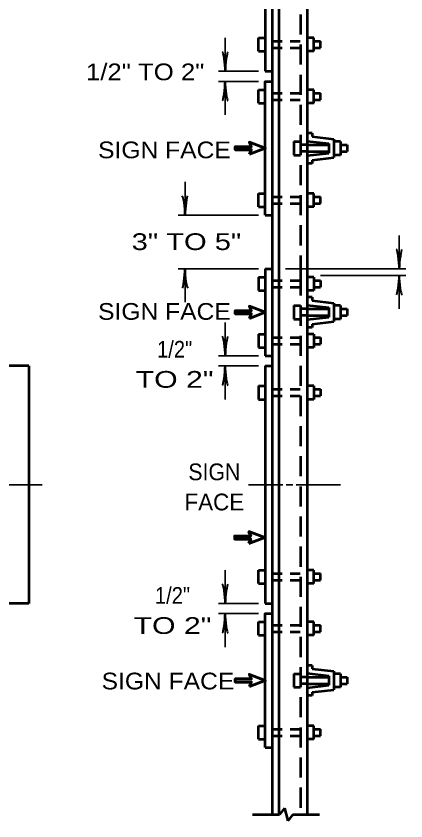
# Model space of a CAD drawing. Extents: x -45 to 635, y -382 to 59.
# Drawn here: x 321.3 to 379.5, y -182.2 to -61.9 of the extents above; entities that cross this region are included whole.
import ezdxf
from ezdxf.enums import TextEntityAlignment as Align

# ---------------------------------------------------------------- set-up
doc = ezdxf.new("R2010")
doc.units = 0
doc.linetypes.add('MEDIUM_DASHED', pattern=[4.5, 3, -1.5])
doc.linetypes.add('SHORT_DASHED', pattern=[2.7, 1.5, -1.2])
doc.layers.add('1', color=7, linetype='Continuous', lineweight=53)

msp = doc.modelspace()

# ---------------------------------------------------------------- linework, layer by layer
at = {"layer": '1'}
for p, q in [((360.514, -21.198), (360.514, -100.698)), ((364.764, -21.198), (364.764, -100.698)), ((358.514, -34.698), (358.514, -70.198)), ((357.514, -67.198), (357.514, -65.198)), ((357.514, -65.198), (358.514, -65.198)), ((365.764, -65.198), (364.764, -65.198)), ((365.764, -67.198), (365.764, -65.198)), ((365.764, -65.698), (366.764, -65.698)), ((366.764, -66.698), (366.764, -65.698)), ((357.514, -67.198), (358.514, -67.198)), ((365.764, -67.198), (364.764, -67.198)), ((365.764, -66.698), (366.764, -66.698)), ((358.514, -70.198), (359.514, -70.198)), ((357.514, -74.948), (357.514, -72.948)), ((357.514, -72.948), (358.514, -72.948)), ((365.764, -72.948), (364.764, -72.948)), ((365.764, -74.948), (365.764, -72.948)), ((365.764, -73.448), (366.764, -73.448)), ((365.764, -74.448), (366.764, -74.448)), ((366.764, -74.448), (366.764, -73.448)), ((357.514, -74.948), (358.514, -74.948)), ((365.764, -74.948), (364.764, -74.948)), ((365.514, -79.448), (364.764, -79.448)), ((365.514, -79.448), (365.514, -79.948)), ((365.514, -79.948), (368.764, -80.309)), ((368.764, -80.309), (368.764, -83.087)), ((362.764, -80.698), (362.764, -82.698)), ((362.764, -80.698), (363.764, -80.698)), ((364.764, -80.619), (368.014, -80.98)), ((364.764, -81.198), (368.014, -81.198)), ((368.014, -80.98), (368.014, -82.416)), ((369.764, -80.698), (368.764, -80.698)), ((369.764, -80.698), (369.764, -82.698)), ((369.764, -81.198), (370.764, -81.198)), ((370.764, -81.198), (370.764, -82.198)), ((362.764, -82.698), (363.764, -82.698)), ((364.764, -82.198), (368.014, -82.198)), ((364.764, -82.777), (368.014, -82.416)), ((369.764, -82.698), (368.764, -82.698)), ((369.764, -82.198), (370.764, -82.198)), ((365.514, -83.948), (364.764, -83.948)), ((365.514, -83.448), (368.764, -83.087)), ((365.514, -83.448), (365.514, -83.948)), ((357.514, -90.448), (357.514, -88.448)), ((357.514, -88.448), (358.514, -88.448)), ((365.764, -88.448), (364.764, -88.448)), ((365.764, -90.448), (365.764, -88.448)), ((365.764, -88.948), (366.764, -88.948)), ((366.764, -89.948), (366.764, -88.948)), ((365.764, -89.948), (366.764, -89.948)), ((357.514, -90.448), (358.514, -90.448)), ((365.764, -90.448), (364.764, -90.448)), ((358.514, -91.698), (359.514, -91.698)), ((358.514, -99.698), (358.514, -112.698)), ((358.514, -99.698), (359.514, -99.698)), ((357.514, -100.948), (357.514, -102.948)), ((357.514, -100.948), (358.514, -100.948)), ((360.514, -100.698), (360.514, -181.219)), ((364.764, -100.698), (364.764, -181.219)), ((365.764, -100.948), (364.764, -100.948)), ((365.764, -100.948), (365.764, -102.948)), ((365.764, -101.448), (366.764, -101.448)), ((366.764, -101.448), (366.764, -102.448)), ((357.514, -102.948), (358.514, -102.948)), ((365.764, -102.948), (364.764, -102.948)), ((365.764, -102.448), (366.764, -102.448)), ((365.514, -103.948), (364.764, -103.948)), ((365.514, -103.948), (365.514, -104.448)), ((365.514, -104.448), (368.764, -104.809)), ((362.764, -105.198), (362.764, -107.198)), ((362.764, -105.198), (363.764, -105.198)), ((364.764, -105.119), (368.014, -105.48)), ((364.764, -105.698), (368.014, -105.698)), ((368.014, -105.48), (368.014, -106.916)), ((368.764, -104.809), (368.764, -107.587)), ((369.764, -105.198), (368.764, -105.198)), ((369.764, -105.198), (369.764, -107.198)), ((369.764, -105.698), (370.764, -105.698)), ((370.764, -105.698), (370.764, -106.698)), ((364.764, -106.698), (368.014, -106.698)), ((364.764, -107.277), (368.014, -106.916)), ((369.764, -106.698), (370.764, -106.698)), ((362.764, -107.198), (363.764, -107.198)), ((365.514, -107.948), (368.764, -107.587)), ((365.514, -107.948), (365.514, -108.448)), ((369.764, -107.198), (368.764, -107.198)), ((365.514, -108.448), (364.764, -108.448)), ((357.514, -109.448), (357.514, -111.448)), ((357.514, -109.448), (358.514, -109.448)), ((365.764, -109.448), (364.764, -109.448)), ((365.764, -109.448), (365.764, -111.448)), ((365.764, -109.948), (366.764, -109.948)), ((366.764, -109.948), (366.764, -110.948)), ((357.514, -111.448), (358.514, -111.448)), ((365.764, -111.448), (364.764, -111.448)), ((365.764, -110.948), (366.764, -110.948)), ((358.514, -112.698), (359.514, -112.698)), ((323.165, -114.198), (287.665, -114.198)), ((323.165, -114.198), (323.165, -149.698)), ((358.514, -114.198), (358.514, -149.698)), ((358.514, -114.198), (359.514, -114.198)), ((357.514, -117.198), (357.514, -119.198)), ((357.514, -117.198), (358.514, -117.198)), ((365.764, -117.198), (364.764, -117.198)), ((365.764, -117.198), (365.764, -119.198)), ((365.764, -117.698), (366.764, -117.698)), ((366.764, -117.698), (366.764, -118.698)), ((365.764, -118.698), (366.764, -118.698)), ((357.514, -119.198), (358.514, -119.198)), ((365.764, -119.198), (364.764, -119.198)), ((357.514, -146.698), (357.514, -144.698)), ((357.514, -144.698), (358.514, -144.698)), ((365.764, -144.698), (364.764, -144.698)), ((365.764, -146.698), (365.764, -144.698)), ((365.764, -145.198), (366.764, -145.198)), ((366.764, -146.198), (366.764, -145.198)), ((365.764, -146.198), (366.764, -146.198)), ((357.514, -146.698), (358.514, -146.698)), ((365.764, -146.698), (364.764, -146.698)), ((323.165, -149.698), (287.665, -149.698)), ((358.514, -149.698), (359.514, -149.698)), ((357.514, -154.448), (357.514, -152.448)), ((357.514, -152.448), (358.514, -152.448)), ((365.764, -152.448), (364.764, -152.448)), ((365.764, -154.448), (365.764, -152.448)), ((365.764, -152.948), (366.764, -152.948)), ((366.764, -153.948), (366.764, -152.948)), ((357.514, -154.448), (358.514, -154.448)), ((365.764, -154.448), (364.764, -154.448)), ((365.764, -153.948), (366.764, -153.948)), ((365.514, -158.948), (364.764, -158.948)), ((365.514, -158.948), (365.514, -159.448)), ((365.514, -159.448), (368.764, -159.809)), ((368.764, -159.809), (368.764, -162.587)), ((362.764, -160.198), (362.764, -162.198)), ((362.764, -160.198), (363.764, -160.198)), ((364.764, -160.119), (368.014, -160.481)), ((364.764, -160.698), (368.014, -160.698)), ((368.014, -160.481), (368.014, -161.916)), ((369.764, -160.198), (368.764, -160.198)), ((369.764, -160.198), (369.764, -162.198)), ((369.764, -160.698), (370.764, -160.698)), ((370.764, -160.698), (370.764, -161.698)), ((362.764, -162.198), (363.764, -162.198)), ((364.764, -161.698), (368.014, -161.698)), ((364.764, -162.277), (368.014, -161.916)), ((369.764, -162.198), (368.764, -162.198)), ((369.764, -161.698), (370.764, -161.698)), ((365.514, -163.448), (364.764, -163.448)), ((365.514, -162.948), (368.764, -162.587)), ((365.514, -162.948), (365.514, -163.448)), ((357.514, -169.948), (357.514, -167.948)), ((357.514, -167.948), (358.514, -167.948)), ((365.764, -167.948), (364.764, -167.948)), ((365.764, -169.948), (365.764, -167.948)), ((365.764, -168.448), (366.764, -168.448)), ((365.764, -169.448), (366.764, -169.448)), ((366.764, -169.448), (366.764, -168.448)), ((357.514, -169.948), (358.514, -169.948)), ((365.764, -169.948), (364.764, -169.948)), ((358.514, -171.198), (359.514, -171.198)), ((361.401, -180.266), (360.622, -181.239)), ((361.401, -180.266), (361.876, -182.171)), ((356.622, -181.239), (360.622, -181.239)), ((362.622, -181.239), (361.876, -182.171)), ((362.622, -181.239), (366.622, -181.239))]:
    msp.add_line(p, q, dxfattribs=at)
at = {"layer": '1', "linetype": 'MEDIUM_DASHED'}
for p, q in [((363.764, -21.198), (363.764, -100.698)), ((363.764, -100.698), (363.764, -181.219))]:
    msp.add_line(p, q, dxfattribs=at)
at = {"layer": '1', "lineweight": 35}
for p, q in [((352.514, -70.198), (352.514, -65.198)), ((357.514, -70.198), (351.514, -70.198)), ((357.514, -71.698), (351.514, -71.698)), ((352.514, -76.698), (352.514, -71.698)), ((346.514, -91.698), (346.514, -86.698)), ((357.514, -91.698), (345.514, -91.698)), ((378.514, -99.698), (378.514, -94.698)), ((357.514, -99.698), (345.514, -99.698)), ((346.514, -104.698), (346.514, -99.698)), ((361.514, -99.698), (379.514, -99.698)), ((366.764, -100.698), (379.514, -100.698)), ((378.514, -105.698), (378.514, -100.698)), ((352.514, -112.698), (352.514, -107.698)), ((357.514, -112.698), (351.514, -112.698)), ((357.514, -114.198), (351.514, -114.198)), ((352.514, -119.198), (352.514, -114.198)), ((325.165, -131.948), (315.165, -131.948)), ((356.014, -131.948), (361.139, -131.948)), ((361.639, -131.948), (362.639, -131.948)), ((363.139, -131.948), (369.764, -131.948)), ((352.514, -149.698), (352.514, -144.698)), ((357.514, -149.698), (351.514, -149.698)), ((357.514, -151.198), (351.514, -151.198)), ((352.514, -156.198), (352.514, -151.198))]:
    msp.add_line(p, q, dxfattribs=at)
at = {"layer": '1', "linetype": 'SHORT_DASHED'}
for p, q in [((359.514, -65.698), (364.764, -65.698)), ((359.514, -66.698), (364.764, -66.698)), ((359.514, -73.448), (364.764, -73.448)), ((359.514, -74.448), (364.764, -74.448)), ((364.764, -81.198), (363.764, -81.198)), ((364.764, -82.198), (363.764, -82.198)), ((359.514, -88.948), (364.764, -88.948)), ((359.514, -89.948), (364.764, -89.948)), ((359.514, -101.448), (364.764, -101.448)), ((359.514, -102.448), (364.764, -102.448)), ((364.764, -105.698), (363.764, -105.698)), ((364.764, -106.698), (363.764, -106.698)), ((359.514, -109.948), (364.764, -109.948)), ((359.514, -110.948), (364.764, -110.948)), ((359.514, -117.698), (364.764, -117.698)), ((359.514, -118.698), (364.764, -118.698)), ((359.514, -145.198), (364.764, -145.198)), ((359.514, -146.198), (364.764, -146.198)), ((359.514, -152.948), (364.764, -152.948)), ((359.514, -153.948), (364.764, -153.948)), ((364.764, -160.698), (363.764, -160.698)), ((364.764, -161.698), (363.764, -161.698)), ((359.514, -168.448), (364.764, -168.448)), ((359.514, -169.448), (364.764, -169.448))]:
    msp.add_line(p, q, dxfattribs=at)
at = {"layer": '1'}
for points in [[(359.514, -20.198), (359.514, -34.698), (359.514, -99.698)], [(358.514, -91.698), (358.514, -71.698), (359.514, -71.698)], [(359.514, -99.698), (359.514, -114.198), (359.514, -181.198)], [(358.514, -171.198), (358.514, -151.198), (359.514, -151.198)]]:
    msp.add_lwpolyline(points, dxfattribs=at)
at = {"layer": '1', "lineweight": 60}
for points in [[(356.129, -82.598), (358.514, -81.698), (356.129, -80.798), (356.399, -81.473), (354.014, -81.473), (354.014, -81.923), (356.399, -81.923)], [(356.129, -107.098), (358.514, -106.198), (356.129, -105.298), (356.399, -105.973), (354.014, -105.973), (354.014, -106.423), (356.399, -106.423)], [(356.06, -140.75), (358.445, -139.85), (356.06, -138.95), (356.33, -139.625), (353.945, -139.625), (353.945, -140.075), (356.33, -140.075)], [(356.129, -162.098), (358.514, -161.198), (356.129, -160.298), (356.399, -160.973), (354.014, -160.973), (354.014, -161.423), (356.399, -161.423)]]:
    msp.add_lwpolyline(points, close=True, dxfattribs=at)
at = {"layer": '1', "lineweight": 40}
for centre, major_axis, ratio, start_param, end_param in [((352.238, -69.107), (0.156, -1.786), 0.122415, 0.8963533, 3.1415927), ((352.238, -69.107), (0.156, -1.786), 0.122415, 0.8963533, 3.1415927), ((352.725, -69.078), (-0.176, -1.756), 0.07063, 3.1407148, 5.41811), ((352.725, -69.078), (-0.176, -1.756), 0.07063, 3.1407148, 5.41811), ((352.302, -72.819), (0.176, 1.756), 0.07063, 3.1407148, 5.41811), ((352.79, -72.789), (-0.156, 1.786), 0.122415, 0.8963533, 3.1415927), ((346.238, -90.607), (0.156, -1.786), 0.122415, 0.8963533, 3.1415927), ((346.238, -90.607), (0.156, -1.786), 0.122415, 0.8963533, 3.1415927), ((346.725, -90.578), (-0.176, -1.756), 0.07063, 3.1407148, 5.41811), ((346.725, -90.578), (-0.176, -1.756), 0.07063, 3.1407148, 5.41811), ((378.238, -98.607), (0.156, -1.786), 0.122415, 0.8963533, 3.1415927), ((378.238, -98.607), (0.156, -1.786), 0.122415, 0.8963533, 3.1415927), ((378.725, -98.578), (-0.176, -1.756), 0.07063, 3.1407148, 5.41811), ((378.725, -98.578), (-0.176, -1.756), 0.07063, 3.1407148, 5.41811), ((346.302, -100.819), (0.176, 1.756), 0.07063, 3.1407148, 5.41811), ((346.302, -100.819), (0.176, 1.756), 0.07063, 3.1407148, 5.41811), ((346.79, -100.789), (-0.156, 1.786), 0.122415, 0.8963533, 3.1415927), ((346.79, -100.789), (-0.156, 1.786), 0.122415, 0.8963533, 3.1415927), ((378.302, -101.819), (0.176, 1.756), 0.07063, 3.1407148, 5.41811), ((378.79, -101.789), (-0.156, 1.786), 0.122415, 0.8963533, 3.1415927), ((352.238, -111.607), (0.156, -1.786), 0.122415, 0.8963533, 3.1415927), ((352.238, -111.607), (0.156, -1.786), 0.122415, 0.8963533, 3.1415927), ((352.725, -111.578), (-0.176, -1.756), 0.07063, 3.1407148, 5.41811), ((352.725, -111.578), (-0.176, -1.756), 0.07063, 3.1407148, 5.41811), ((352.302, -115.319), (0.176, 1.756), 0.07063, 3.1407148, 5.41811), ((352.79, -115.289), (-0.156, 1.786), 0.122415, 0.8963533, 3.1415927), ((352.238, -148.607), (0.156, -1.786), 0.122415, 0.8963533, 3.1415927), ((352.238, -148.607), (0.156, -1.786), 0.122415, 0.8963533, 3.1415927), ((352.725, -148.578), (-0.176, -1.756), 0.07063, 3.1407148, 5.41811), ((352.725, -148.578), (-0.176, -1.756), 0.07063, 3.1407148, 5.41811), ((352.302, -152.319), (0.176, 1.756), 0.07063, 3.1407148, 5.41811), ((352.302, -152.319), (0.176, 1.756), 0.07063, 3.1407148, 5.41811), ((352.79, -152.289), (-0.156, 1.786), 0.122415, 0.8963533, 3.1415927), ((352.79, -152.289), (-0.156, 1.786), 0.122415, 0.8963533, 3.1415927)]:
    msp.add_ellipse(centre, major_axis=major_axis, ratio=ratio, start_param=start_param, end_param=end_param, dxfattribs=at)

# ---------------------------------------------------------------- texts
at = {"layer": '1'}
for s, width, p in [('1/2" TO 2"', 1.15, (340.562, -71.533)), ('SIGN FACE', 1.1, (343.44, -83.186)), ('3" TO 5"', 1.3, (346.729, -96.896)), ('SIGN FACE', 1.1, (343.44, -107.316)), ('1/2"', 0.9, (344.963, -112.968)), ('TO 2"', 1.35, (344.963, -117.468)), ('SIGN', 0.95, (350.898, -131.281)), ('1/2"', 0.9, (344.647, -149.741)), ('TO 2"', 1.35, (344.647, -154.241)), ('SIGN FACE', 1.1, (343.967, -162.528))]:
    msp.add_text(s, height=2.5, dxfattribs=dict(at, width=width)).set_placement(p, align=Align.CENTER)
msp.add_text('FACE', height=2.5, dxfattribs=at).set_placement((350.898, -135.781), align=Align.CENTER)

doc.saveas('drawing.dxf')
